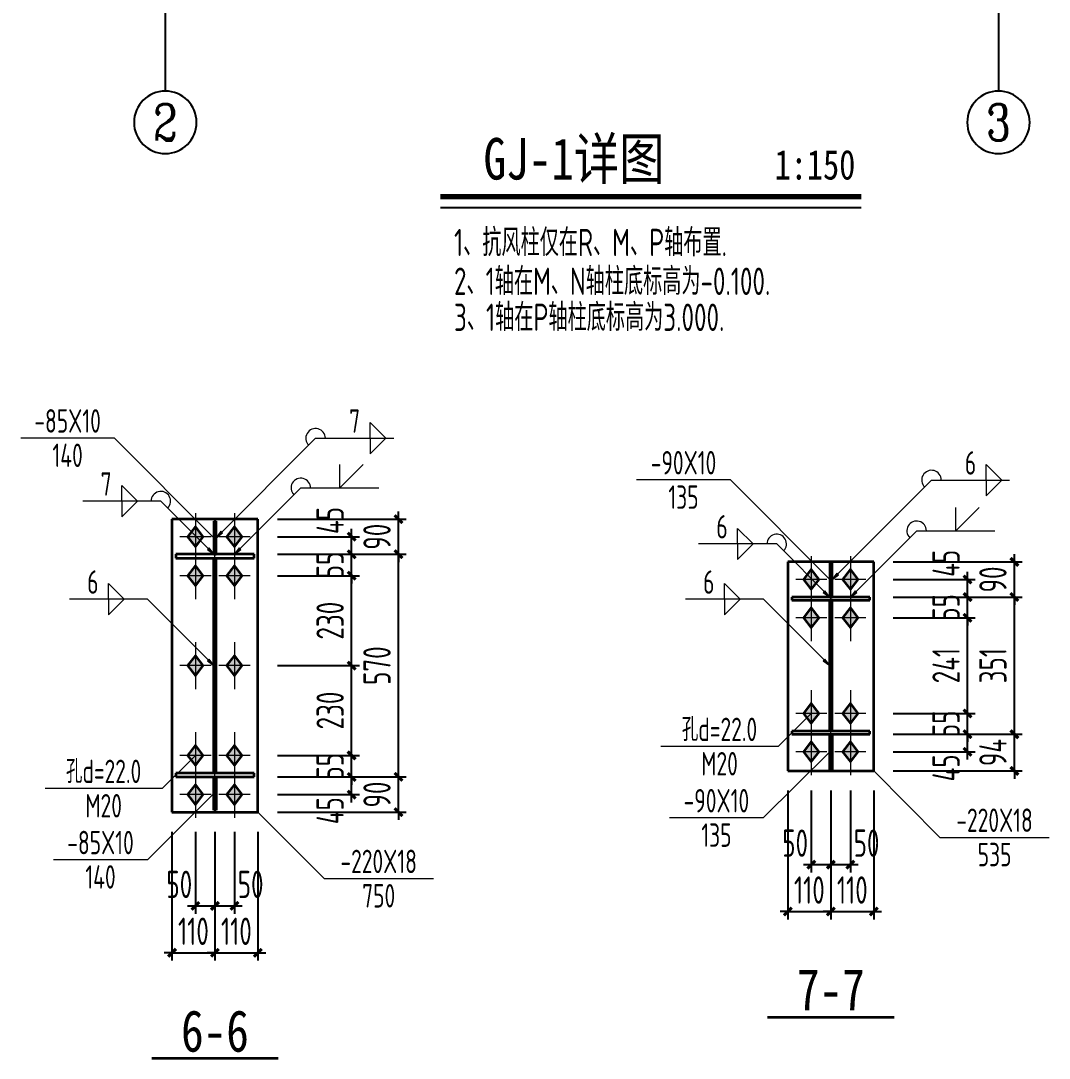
# Model space of a CAD drawing. Extents: x 899043 to 2598688, y -137197 to 211789.
# Drawn here: x 2074165 to 2093917, y 70061 to 89980 of the extents above; entities that cross this region are included whole.
import ezdxf
from ezdxf.enums import TextEntityAlignment as Align

# ---------------------------------------------------------------- set-up
doc = ezdxf.new("R2010")
doc.units = 0
doc.header["$LTSCALE"] = 1500
doc.header["$MEASUREMENT"] = 0
doc.linetypes.add('线型6', pattern=[8.75, 5, -1.25, 1.25, -1.25])
for name, color, linetype, lineweight in [('10', 7, 'Continuous', 35), ('130', 9, 'Continuous', 18), ('20', 2, 'Continuous', 35), ('尺寸标注', 9, 'Continuous', 18), ('焊缝标注', 9, 'Continuous', 18), ('螺栓孔标注', 9, 'Continuous', 18), ('钢板标注', 9, 'Continuous', 18)]:
    doc.layers.add(name, color=color, linetype=linetype, lineweight=lineweight)
for name, color, linetype in [('AXIS', 3, 'Continuous'), ('AXIS_TEXT', 7, 'Continuous'), ('DIM_SYMB', 3, 'Continuous'), ('PUB_TEXT', 7, 'Continuous')]:
    doc.layers.add(name, color=color, linetype=linetype)
doc.styles.add('_TCH_AXIS', font='COMPLEX', dxfattribs={"bigfont": 'GBCBIG'})
doc.styles.add('COMPLEX', font='COMPLEX')
doc.styles.add('TSSD_Dimension', font='Tssdeng.shx', dxfattribs={"width": 0.7, "bigfont": 'hztxt.shx'})
doc.styles.add('仿宋体', font='', dxfattribs={"width": 0.8})
doc.styles.get('仿宋体').set_extended_font_data('SimSun')
doc.dimstyles.new('TSSD_150_150', dxfattribs={"dimtxt": 525, "dimasz": 150, "dimexe": 150, "dimexo": 375, "dimgap": 150, "dimtad": 1, "dimdec": 0, "dimzin": 0, "dimdsep": 46, "dimtxsty": 'TSSD_Dimension', "dimblk": 'ARCHTICK', "dimblk1": 'ARCHTICK', "dimblk2": 'ARCHTICK', "dimcen": 0, "dimdle": 150, "dimclrt": 7, "dimadec": 0, "dimazin": 0, "dimtfac": 1, "dimtdec": 0, "dimtix": 1, "dimtmove": 2, "dimatfit": 3, "dimfxl": 0, "dimtolj": 1, "dimtzin": 0, "dimarcsym": 0})

# ---------------------------------------------------------------- blocks, each defined once
blk = doc.blocks.new('_ArchTick')
at = {"color": 0, "linetype": 'ByBlock', "const_width": 0.4}
blk.add_lwpolyline([(-0.5, -0.5), (0.5, 0.5)], dxfattribs=at)
blk = doc.blocks.new('*D82')
at = {"layer": 'Defpoints', "color": 0, "linetype": 'Continuous'}
for p in [(2078720, 80075), (2080520, 80075), (2078720, 79737)]:
    blk.add_point(p, dxfattribs=at)
at = {"layer": '尺寸标注', "color": 0, "linetype": 'Continuous', "lineweight": -2}
for p, q in [((2079095, 80075), (2080670, 80075)), ((2080520, 79587), (2080520, 80225)), ((2079095, 79737), (2080670, 79737))]:
    blk.add_line(p, q, dxfattribs=at)
at = {"layer": '尺寸标注', "color": 0, "linetype": 'Continuous', "lineweight": -2, "xscale": 150, "yscale": 150, "zscale": 150}
for p, rotation in [((2080520, 80075), 90), ((2080520, 79737), 270)]:
    blk.add_blockref('_ArchTick', p, dxfattribs=dict(at, rotation=rotation))
at = {"layer": '尺寸标注', "color": 7, "linetype": 'Continuous', "lineweight": 18, "insert": (2080107, 80385), "char_height": 525, "attachment_point": 5, "rotation": 90, "style": 'TSSD_Dimension'}
blk.add_mtext('\\A1;45', dxfattribs=at)
blk = doc.blocks.new('*D83')
at = {"layer": 'Defpoints', "color": 0, "linetype": 'Continuous'}
for p in [(2078720, 79737), (2080520, 79737), (2078720, 79325)]:
    blk.add_point(p, dxfattribs=at)
at = {"layer": '尺寸标注', "color": 0, "linetype": 'Continuous', "lineweight": -2}
for p, q in [((2080520, 79737), (2080520, 79887)), ((2079095, 79737), (2080670, 79737)), ((2080520, 79325), (2080520, 79737)), ((2079095, 79325), (2080670, 79325)), ((2080520, 79325), (2080520, 79175))]:
    blk.add_line(p, q, dxfattribs=at)
at = {"layer": '尺寸标注', "color": 0, "linetype": 'Continuous', "lineweight": -2, "xscale": 150, "yscale": 150, "zscale": 150}
for p, rotation in [((2080520, 79737), 270), ((2080520, 79325), 90)]:
    blk.add_blockref('_ArchTick', p, dxfattribs=dict(at, rotation=rotation))
at = {"layer": '尺寸标注', "color": 7, "linetype": 'Continuous', "lineweight": 18, "insert": (2080107, 79531), "char_height": 525, "attachment_point": 5, "rotation": 90, "style": 'TSSD_Dimension'}
blk.add_mtext('\\A1;55', dxfattribs=at)
blk = doc.blocks.new('*D84')
at = {"layer": 'Defpoints', "color": 0, "linetype": 'Continuous'}
for p in [(2078720, 75462), (2080520, 75462), (2078720, 75124)]:
    blk.add_point(p, dxfattribs=at)
at = {"layer": '尺寸标注', "color": 0, "linetype": 'Continuous', "lineweight": -2}
for p, q in [((2080520, 74974), (2080520, 75612)), ((2079095, 75462), (2080670, 75462)), ((2079095, 75124), (2080670, 75124))]:
    blk.add_line(p, q, dxfattribs=at)
at = {"layer": '尺寸标注', "color": 0, "linetype": 'Continuous', "lineweight": -2, "xscale": 150, "yscale": 150, "zscale": 150}
for p, rotation in [((2080520, 75462), 90), ((2080520, 75124), 270)]:
    blk.add_blockref('_ArchTick', p, dxfattribs=dict(at, rotation=rotation))
at = {"layer": '尺寸标注', "color": 7, "linetype": 'Continuous', "lineweight": 18, "insert": (2080107, 74814), "char_height": 525, "attachment_point": 5, "rotation": 90, "style": 'TSSD_Dimension'}
blk.add_mtext('\\A1;45', dxfattribs=at)
blk = doc.blocks.new('*D85')
at = {"layer": 'Defpoints', "color": 0, "linetype": 'Continuous'}
for p in [(2078720, 75874), (2080520, 75874), (2078720, 75462)]:
    blk.add_point(p, dxfattribs=at)
at = {"layer": '尺寸标注', "color": 0, "linetype": 'Continuous', "lineweight": -2}
for p, q in [((2080520, 75874), (2080520, 76024)), ((2079095, 75874), (2080670, 75874)), ((2080520, 75462), (2080520, 75874)), ((2079095, 75462), (2080670, 75462)), ((2080520, 75462), (2080520, 75312))]:
    blk.add_line(p, q, dxfattribs=at)
at = {"layer": '尺寸标注', "color": 0, "linetype": 'Continuous', "lineweight": -2, "xscale": 150, "yscale": 150, "zscale": 150}
for p, rotation in [((2080520, 75874), 270), ((2080520, 75462), 90)]:
    blk.add_blockref('_ArchTick', p, dxfattribs=dict(at, rotation=rotation))
at = {"layer": '尺寸标注', "color": 7, "linetype": 'Continuous', "lineweight": 18, "insert": (2080107, 75668), "char_height": 525, "attachment_point": 5, "rotation": 90, "style": 'TSSD_Dimension'}
blk.add_mtext('\\A1;55', dxfattribs=at)
blk = doc.blocks.new('*D86')
at = {"layer": 'Defpoints', "color": 0, "linetype": 'Continuous'}
for p in [(2078720, 79325), (2080520, 79325), (2078720, 77600)]:
    blk.add_point(p, dxfattribs=at)
at = {"layer": '尺寸标注', "color": 0, "linetype": 'Continuous', "lineweight": -2}
for p, q in [((2080520, 77450), (2080520, 79475)), ((2079095, 79325), (2080670, 79325)), ((2079095, 77600), (2080670, 77600))]:
    blk.add_line(p, q, dxfattribs=at)
at = {"layer": '尺寸标注', "color": 0, "linetype": 'Continuous', "lineweight": -2, "xscale": 150, "yscale": 150, "zscale": 150}
for p, rotation in [((2080520, 79325), 90), ((2080520, 77600), 270)]:
    blk.add_blockref('_ArchTick', p, dxfattribs=dict(at, rotation=rotation))
at = {"layer": '尺寸标注', "color": 7, "linetype": 'Continuous', "lineweight": 18, "insert": (2080107, 78462), "char_height": 525, "attachment_point": 5, "rotation": 90, "style": 'TSSD_Dimension'}
blk.add_mtext('\\A1;230', dxfattribs=at)
blk = doc.blocks.new('*D87')
at = {"layer": 'Defpoints', "color": 0, "linetype": 'Continuous'}
for p in [(2078720, 77600), (2080520, 77600), (2078720, 75874)]:
    blk.add_point(p, dxfattribs=at)
at = {"layer": '尺寸标注', "color": 0, "linetype": 'Continuous', "lineweight": -2}
for p, q in [((2080520, 75724), (2080520, 77750)), ((2079095, 77600), (2080670, 77600)), ((2079095, 75874), (2080670, 75874))]:
    blk.add_line(p, q, dxfattribs=at)
at = {"layer": '尺寸标注', "color": 0, "linetype": 'Continuous', "lineweight": -2, "xscale": 150, "yscale": 150, "zscale": 150}
for p, rotation in [((2080520, 77600), 90), ((2080520, 75874), 270)]:
    blk.add_blockref('_ArchTick', p, dxfattribs=dict(at, rotation=rotation))
at = {"layer": '尺寸标注', "color": 7, "linetype": 'Continuous', "lineweight": 18, "insert": (2080107, 76737), "char_height": 525, "attachment_point": 5, "rotation": 90, "style": 'TSSD_Dimension'}
blk.add_mtext('\\A1;230', dxfattribs=at)
blk = doc.blocks.new('*D88')
at = {"layer": 'Defpoints', "color": 0, "linetype": 'Continuous'}
for p in [(2077520, 74786), (2077895, 74786), (2077895, 72986)]:
    blk.add_point(p, dxfattribs=at)
at = {"layer": '尺寸标注', "color": 0, "linetype": 'Continuous', "lineweight": -2}
for p, q in [((2077520, 74411), (2077520, 72836)), ((2077895, 74411), (2077895, 72836)), ((2077370, 72986), (2078045, 72986))]:
    blk.add_line(p, q, dxfattribs=at)
at = {"layer": '尺寸标注', "color": 0, "linetype": 'Continuous', "lineweight": -2, "xscale": 150, "yscale": 150, "zscale": 150, "rotation": 180}
blk.add_blockref('_ArchTick', (2077520, 72986), dxfattribs=at)
at = {"layer": '尺寸标注', "color": 0, "linetype": 'Continuous', "lineweight": -2, "xscale": 150, "yscale": 150, "zscale": 150}
blk.add_blockref('_ArchTick', (2077895, 72986), dxfattribs=at)
at = {"layer": '尺寸标注', "color": 7, "linetype": 'Continuous', "lineweight": 18, "insert": (2077210, 73399), "char_height": 525, "attachment_point": 5, "style": 'TSSD_Dimension'}
blk.add_mtext('\\A1;50', dxfattribs=at)
blk = doc.blocks.new('*D89')
at = {"layer": 'Defpoints', "color": 0, "linetype": 'Continuous'}
for p in [(2077895, 74786), (2078270, 74786), (2078270, 72986)]:
    blk.add_point(p, dxfattribs=at)
at = {"layer": '尺寸标注', "color": 0, "linetype": 'Continuous', "lineweight": -2}
for p, q in [((2077895, 74411), (2077895, 72836)), ((2078270, 74411), (2078270, 72836)), ((2077745, 72986), (2078420, 72986))]:
    blk.add_line(p, q, dxfattribs=at)
at = {"layer": '尺寸标注', "color": 0, "linetype": 'Continuous', "lineweight": -2, "xscale": 150, "yscale": 150, "zscale": 150, "rotation": 180}
blk.add_blockref('_ArchTick', (2077895, 72986), dxfattribs=at)
at = {"layer": '尺寸标注', "color": 0, "linetype": 'Continuous', "lineweight": -2, "xscale": 150, "yscale": 150, "zscale": 150}
blk.add_blockref('_ArchTick', (2078270, 72986), dxfattribs=at)
at = {"layer": '尺寸标注', "color": 7, "linetype": 'Continuous', "lineweight": 18, "insert": (2078580, 73399), "char_height": 525, "attachment_point": 5, "style": 'TSSD_Dimension'}
blk.add_mtext('\\A1;50', dxfattribs=at)
blk = doc.blocks.new('*D90')
at = {"layer": 'Defpoints', "color": 0, "linetype": 'Continuous'}
for p in [(2077070, 74786), (2077895, 74786), (2077895, 72086)]:
    blk.add_point(p, dxfattribs=at)
at = {"layer": '尺寸标注', "color": 0, "linetype": 'Continuous', "lineweight": -2}
for p, q in [((2077070, 74411), (2077070, 71936)), ((2077895, 74411), (2077895, 71936)), ((2077070, 72086), (2076920, 72086)), ((2077070, 72086), (2077895, 72086)), ((2077895, 72086), (2078045, 72086))]:
    blk.add_line(p, q, dxfattribs=at)
at = {"layer": '尺寸标注', "color": 0, "linetype": 'Continuous', "lineweight": -2, "xscale": 150, "yscale": 150, "zscale": 150}
blk.add_blockref('_ArchTick', (2077070, 72086), dxfattribs=at)
at = {"layer": '尺寸标注', "color": 0, "linetype": 'Continuous', "lineweight": -2, "xscale": 150, "yscale": 150, "zscale": 150, "rotation": 180}
blk.add_blockref('_ArchTick', (2077895, 72086), dxfattribs=at)
at = {"layer": '尺寸标注', "color": 7, "linetype": 'Continuous', "lineweight": 18, "insert": (2077482, 72499), "char_height": 525, "attachment_point": 5, "style": 'TSSD_Dimension'}
blk.add_mtext('\\A1;110', dxfattribs=at)
blk = doc.blocks.new('*D91')
at = {"layer": 'Defpoints', "color": 0, "linetype": 'Continuous'}
for p in [(2077895, 74786), (2078720, 74786), (2078720, 72086)]:
    blk.add_point(p, dxfattribs=at)
at = {"layer": '尺寸标注', "color": 0, "linetype": 'Continuous', "lineweight": -2}
for p, q in [((2077895, 74411), (2077895, 71936)), ((2078720, 74411), (2078720, 71936)), ((2077895, 72086), (2077745, 72086)), ((2077895, 72086), (2078720, 72086)), ((2078720, 72086), (2078870, 72086))]:
    blk.add_line(p, q, dxfattribs=at)
at = {"layer": '尺寸标注', "color": 0, "linetype": 'Continuous', "lineweight": -2, "xscale": 150, "yscale": 150, "zscale": 150}
blk.add_blockref('_ArchTick', (2077895, 72086), dxfattribs=at)
at = {"layer": '尺寸标注', "color": 0, "linetype": 'Continuous', "lineweight": -2, "xscale": 150, "yscale": 150, "zscale": 150, "rotation": 180}
blk.add_blockref('_ArchTick', (2078720, 72086), dxfattribs=at)
at = {"layer": '尺寸标注', "color": 7, "linetype": 'Continuous', "lineweight": 18, "insert": (2078307, 72499), "char_height": 525, "attachment_point": 5, "style": 'TSSD_Dimension'}
blk.add_mtext('\\A1;110', dxfattribs=at)
blk = doc.blocks.new('*D92')
at = {"layer": 'Defpoints', "color": 0, "linetype": 'Continuous'}
for p in [(2078720, 75462), (2081420, 75462), (2078720, 74786)]:
    blk.add_point(p, dxfattribs=at)
at = {"layer": '尺寸标注', "color": 0, "linetype": 'Continuous', "lineweight": -2}
for p, q in [((2081420, 75462), (2081420, 75612)), ((2079095, 75462), (2081570, 75462)), ((2081420, 74786), (2081420, 75462)), ((2079095, 74786), (2081570, 74786)), ((2081420, 74786), (2081420, 74636))]:
    blk.add_line(p, q, dxfattribs=at)
at = {"layer": '尺寸标注', "color": 0, "linetype": 'Continuous', "lineweight": -2, "xscale": 150, "yscale": 150, "zscale": 150}
for p, rotation in [((2081420, 75462), 270), ((2081420, 74786), 90)]:
    blk.add_blockref('_ArchTick', p, dxfattribs=dict(at, rotation=rotation))
at = {"layer": '尺寸标注', "color": 7, "linetype": 'Continuous', "lineweight": 18, "insert": (2081007, 75124), "char_height": 525, "attachment_point": 5, "rotation": 90, "style": 'TSSD_Dimension'}
blk.add_mtext('\\A1;90', dxfattribs=at)
blk = doc.blocks.new('*D93')
at = {"layer": 'Defpoints', "color": 0, "linetype": 'Continuous'}
for p in [(2078720, 79737), (2081420, 79737), (2078720, 75462)]:
    blk.add_point(p, dxfattribs=at)
at = {"layer": '尺寸标注', "color": 0, "linetype": 'Continuous', "lineweight": -2}
for p, q in [((2081420, 75312), (2081420, 79887)), ((2079095, 79737), (2081570, 79737)), ((2079095, 75462), (2081570, 75462))]:
    blk.add_line(p, q, dxfattribs=at)
at = {"layer": '尺寸标注', "color": 0, "linetype": 'Continuous', "lineweight": -2, "xscale": 150, "yscale": 150, "zscale": 150}
for p, rotation in [((2081420, 79737), 90), ((2081420, 75462), 270)]:
    blk.add_blockref('_ArchTick', p, dxfattribs=dict(at, rotation=rotation))
at = {"layer": '尺寸标注', "color": 7, "linetype": 'Continuous', "lineweight": 18, "insert": (2081007, 77599), "char_height": 525, "attachment_point": 5, "rotation": 90, "style": 'TSSD_Dimension'}
blk.add_mtext('\\A1;570', dxfattribs=at)
blk = doc.blocks.new('*D94')
at = {"layer": 'Defpoints', "color": 0, "linetype": 'Continuous'}
for p in [(2078720, 80411), (2081420, 80411), (2078720, 79737)]:
    blk.add_point(p, dxfattribs=at)
at = {"layer": '尺寸标注', "color": 0, "linetype": 'Continuous', "lineweight": -2}
for p, q in [((2081420, 80411), (2081420, 80561)), ((2079095, 80411), (2081570, 80411)), ((2081420, 79737), (2081420, 80411)), ((2079095, 79737), (2081570, 79737)), ((2081420, 79737), (2081420, 79587))]:
    blk.add_line(p, q, dxfattribs=at)
at = {"layer": '尺寸标注', "color": 0, "linetype": 'Continuous', "lineweight": -2, "xscale": 150, "yscale": 150, "zscale": 150}
for p, rotation in [((2081420, 80411), 270), ((2081420, 79737), 90)]:
    blk.add_blockref('_ArchTick', p, dxfattribs=dict(at, rotation=rotation))
at = {"layer": '尺寸标注', "color": 7, "linetype": 'Continuous', "lineweight": 18, "insert": (2081007, 80074), "char_height": 525, "attachment_point": 5, "rotation": 90, "style": 'TSSD_Dimension'}
blk.add_mtext('\\A1;90', dxfattribs=at)
blk = doc.blocks.new('*D95')
at = {"layer": 'Defpoints', "color": 0, "linetype": 'Continuous'}
for p in [(2090547, 79253), (2092347, 79253), (2090547, 78916)]:
    blk.add_point(p, dxfattribs=at)
at = {"layer": '尺寸标注', "color": 0, "linetype": 'Continuous', "lineweight": -2}
for p, q in [((2092347, 78766), (2092347, 79403)), ((2090922, 79253), (2092497, 79253)), ((2090922, 78916), (2092497, 78916))]:
    blk.add_line(p, q, dxfattribs=at)
at = {"layer": '尺寸标注', "color": 0, "linetype": 'Continuous', "lineweight": -2, "xscale": 150, "yscale": 150, "zscale": 150}
for p, rotation in [((2092347, 79253), 90), ((2092347, 78916), 270)]:
    blk.add_blockref('_ArchTick', p, dxfattribs=dict(at, rotation=rotation))
at = {"layer": '尺寸标注', "color": 7, "linetype": 'Continuous', "lineweight": 18, "insert": (2091935, 79563), "char_height": 525, "attachment_point": 5, "rotation": 90, "style": 'TSSD_Dimension'}
blk.add_mtext('\\A1;45', dxfattribs=at)
blk = doc.blocks.new('*D96')
at = {"layer": 'Defpoints', "color": 0, "linetype": 'Continuous'}
for p in [(2090547, 78916), (2092347, 78916), (2090547, 78518)]:
    blk.add_point(p, dxfattribs=at)
at = {"layer": '尺寸标注', "color": 0, "linetype": 'Continuous', "lineweight": -2}
for p, q in [((2090922, 78916), (2092497, 78916)), ((2092347, 78916), (2092347, 79066)), ((2092347, 78518), (2092347, 78916)), ((2090922, 78518), (2092497, 78518)), ((2092347, 78518), (2092347, 78368))]:
    blk.add_line(p, q, dxfattribs=at)
at = {"layer": '尺寸标注', "color": 0, "linetype": 'Continuous', "lineweight": -2, "xscale": 150, "yscale": 150, "zscale": 150}
for p, rotation in [((2092347, 78916), 270), ((2092347, 78518), 90)]:
    blk.add_blockref('_ArchTick', p, dxfattribs=dict(at, rotation=rotation))
at = {"layer": '尺寸标注', "color": 7, "linetype": 'Continuous', "lineweight": 18, "insert": (2091935, 78717), "char_height": 525, "attachment_point": 5, "rotation": 90, "style": 'TSSD_Dimension'}
blk.add_mtext('\\A1;55', dxfattribs=at)
blk = doc.blocks.new('*D97')
at = {"layer": 'Defpoints', "color": 0, "linetype": 'Continuous'}
for p in [(2090547, 76283), (2092347, 76283), (2090547, 75946)]:
    blk.add_point(p, dxfattribs=at)
at = {"layer": '尺寸标注', "color": 0, "linetype": 'Continuous', "lineweight": -2}
for p, q in [((2092347, 75796), (2092347, 76433)), ((2090922, 76283), (2092497, 76283)), ((2090922, 75946), (2092497, 75946))]:
    blk.add_line(p, q, dxfattribs=at)
at = {"layer": '尺寸标注', "color": 0, "linetype": 'Continuous', "lineweight": -2, "xscale": 150, "yscale": 150, "zscale": 150}
for p, rotation in [((2092347, 76283), 90), ((2092347, 75946), 270)]:
    blk.add_blockref('_ArchTick', p, dxfattribs=dict(at, rotation=rotation))
at = {"layer": '尺寸标注', "color": 7, "linetype": 'Continuous', "lineweight": 18, "insert": (2091935, 75635), "char_height": 525, "attachment_point": 5, "rotation": 90, "style": 'TSSD_Dimension'}
blk.add_mtext('\\A1;45', dxfattribs=at)
blk = doc.blocks.new('*D98')
at = {"layer": 'Defpoints', "color": 0, "linetype": 'Continuous'}
for p in [(2090547, 76681), (2092347, 76681), (2090547, 76283)]:
    blk.add_point(p, dxfattribs=at)
at = {"layer": '尺寸标注', "color": 0, "linetype": 'Continuous', "lineweight": -2}
for p, q in [((2092347, 76681), (2092347, 76831)), ((2090922, 76681), (2092497, 76681)), ((2092347, 76283), (2092347, 76681)), ((2090922, 76283), (2092497, 76283)), ((2092347, 76283), (2092347, 76133))]:
    blk.add_line(p, q, dxfattribs=at)
at = {"layer": '尺寸标注', "color": 0, "linetype": 'Continuous', "lineweight": -2, "xscale": 150, "yscale": 150, "zscale": 150}
for p, rotation in [((2092347, 76681), 270), ((2092347, 76283), 90)]:
    blk.add_blockref('_ArchTick', p, dxfattribs=dict(at, rotation=rotation))
at = {"layer": '尺寸标注', "color": 7, "linetype": 'Continuous', "lineweight": 18, "insert": (2091935, 76482), "char_height": 525, "attachment_point": 5, "rotation": 90, "style": 'TSSD_Dimension'}
blk.add_mtext('\\A1;55', dxfattribs=at)
blk = doc.blocks.new('*D99')
at = {"layer": 'Defpoints', "color": 0, "linetype": 'Continuous'}
for p in [(2090547, 78518), (2092347, 78518), (2090547, 76681)]:
    blk.add_point(p, dxfattribs=at)
at = {"layer": '尺寸标注', "color": 0, "linetype": 'Continuous', "lineweight": -2}
for p, q in [((2090922, 78518), (2092497, 78518)), ((2092347, 76531), (2092347, 78668)), ((2090922, 76681), (2092497, 76681))]:
    blk.add_line(p, q, dxfattribs=at)
at = {"layer": '尺寸标注', "color": 0, "linetype": 'Continuous', "lineweight": -2, "xscale": 150, "yscale": 150, "zscale": 150}
for p, rotation in [((2092347, 78518), 90), ((2092347, 76681), 270)]:
    blk.add_blockref('_ArchTick', p, dxfattribs=dict(at, rotation=rotation))
at = {"layer": '尺寸标注', "color": 7, "linetype": 'Continuous', "lineweight": 18, "insert": (2091935, 77599), "char_height": 525, "attachment_point": 5, "rotation": 90, "style": 'TSSD_Dimension'}
blk.add_mtext('\\A1;241', dxfattribs=at)
blk = doc.blocks.new('*D100')
at = {"layer": 'Defpoints', "color": 0, "linetype": 'Continuous'}
for p in [(2089347, 75578), (2089722, 75578), (2089722, 73778)]:
    blk.add_point(p, dxfattribs=at)
at = {"layer": '尺寸标注', "color": 0, "linetype": 'Continuous', "lineweight": -2}
for p, q in [((2089347, 75203), (2089347, 73628)), ((2089722, 75203), (2089722, 73628)), ((2089197, 73778), (2089872, 73778))]:
    blk.add_line(p, q, dxfattribs=at)
at = {"layer": '尺寸标注', "color": 0, "linetype": 'Continuous', "lineweight": -2, "xscale": 150, "yscale": 150, "zscale": 150, "rotation": 180}
blk.add_blockref('_ArchTick', (2089347, 73778), dxfattribs=at)
at = {"layer": '尺寸标注', "color": 0, "linetype": 'Continuous', "lineweight": -2, "xscale": 150, "yscale": 150, "zscale": 150}
blk.add_blockref('_ArchTick', (2089722, 73778), dxfattribs=at)
at = {"layer": '尺寸标注', "color": 7, "linetype": 'Continuous', "lineweight": 18, "insert": (2089037, 74191), "char_height": 525, "attachment_point": 5, "style": 'TSSD_Dimension'}
blk.add_mtext('\\A1;50', dxfattribs=at)
blk = doc.blocks.new('*D101')
at = {"layer": 'Defpoints', "color": 0, "linetype": 'Continuous'}
for p in [(2089722, 75578), (2090097, 75578), (2090097, 73778)]:
    blk.add_point(p, dxfattribs=at)
at = {"layer": '尺寸标注', "color": 0, "linetype": 'Continuous', "lineweight": -2}
for p, q in [((2089722, 75203), (2089722, 73628)), ((2090097, 75203), (2090097, 73628)), ((2089572, 73778), (2090247, 73778))]:
    blk.add_line(p, q, dxfattribs=at)
at = {"layer": '尺寸标注', "color": 0, "linetype": 'Continuous', "lineweight": -2, "xscale": 150, "yscale": 150, "zscale": 150, "rotation": 180}
blk.add_blockref('_ArchTick', (2089722, 73778), dxfattribs=at)
at = {"layer": '尺寸标注', "color": 0, "linetype": 'Continuous', "lineweight": -2, "xscale": 150, "yscale": 150, "zscale": 150}
blk.add_blockref('_ArchTick', (2090097, 73778), dxfattribs=at)
at = {"layer": '尺寸标注', "color": 7, "linetype": 'Continuous', "lineweight": 18, "insert": (2090408, 74191), "char_height": 525, "attachment_point": 5, "style": 'TSSD_Dimension'}
blk.add_mtext('\\A1;50', dxfattribs=at)
blk = doc.blocks.new('*D102')
at = {"layer": 'Defpoints', "color": 0, "linetype": 'Continuous'}
for p in [(2088897, 75578), (2089722, 75578), (2089722, 72878)]:
    blk.add_point(p, dxfattribs=at)
at = {"layer": '尺寸标注', "color": 0, "linetype": 'Continuous', "lineweight": -2}
for p, q in [((2088897, 75203), (2088897, 72728)), ((2089722, 75203), (2089722, 72728)), ((2088897, 72878), (2088747, 72878)), ((2088897, 72878), (2089722, 72878)), ((2089722, 72878), (2089872, 72878))]:
    blk.add_line(p, q, dxfattribs=at)
at = {"layer": '尺寸标注', "color": 0, "linetype": 'Continuous', "lineweight": -2, "xscale": 150, "yscale": 150, "zscale": 150}
blk.add_blockref('_ArchTick', (2088897, 72878), dxfattribs=at)
at = {"layer": '尺寸标注', "color": 0, "linetype": 'Continuous', "lineweight": -2, "xscale": 150, "yscale": 150, "zscale": 150, "rotation": 180}
blk.add_blockref('_ArchTick', (2089722, 72878), dxfattribs=at)
at = {"layer": '尺寸标注', "color": 7, "linetype": 'Continuous', "lineweight": 18, "insert": (2089310, 73291), "char_height": 525, "attachment_point": 5, "style": 'TSSD_Dimension'}
blk.add_mtext('\\A1;110', dxfattribs=at)
blk = doc.blocks.new('*D103')
at = {"layer": 'Defpoints', "color": 0, "linetype": 'Continuous'}
for p in [(2089722, 75578), (2090547, 75578), (2090547, 72878)]:
    blk.add_point(p, dxfattribs=at)
at = {"layer": '尺寸标注', "color": 0, "linetype": 'Continuous', "lineweight": -2}
for p, q in [((2089722, 75203), (2089722, 72728)), ((2090547, 75203), (2090547, 72728)), ((2089722, 72878), (2089572, 72878)), ((2089722, 72878), (2090547, 72878)), ((2090547, 72878), (2090697, 72878))]:
    blk.add_line(p, q, dxfattribs=at)
at = {"layer": '尺寸标注', "color": 0, "linetype": 'Continuous', "lineweight": -2, "xscale": 150, "yscale": 150, "zscale": 150}
blk.add_blockref('_ArchTick', (2089722, 72878), dxfattribs=at)
at = {"layer": '尺寸标注', "color": 0, "linetype": 'Continuous', "lineweight": -2, "xscale": 150, "yscale": 150, "zscale": 150, "rotation": 180}
blk.add_blockref('_ArchTick', (2090547, 72878), dxfattribs=at)
at = {"layer": '尺寸标注', "color": 7, "linetype": 'Continuous', "lineweight": 18, "insert": (2090135, 73291), "char_height": 525, "attachment_point": 5, "style": 'TSSD_Dimension'}
blk.add_mtext('\\A1;110', dxfattribs=at)
blk = doc.blocks.new('*D104')
at = {"layer": 'Defpoints', "color": 0, "linetype": 'Continuous'}
for p in [(2090547, 76283), (2093247, 76283), (2090547, 75578)]:
    blk.add_point(p, dxfattribs=at)
at = {"layer": '尺寸标注', "color": 0, "linetype": 'Continuous', "lineweight": -2}
for p, q in [((2093247, 76283), (2093247, 76433)), ((2090922, 76283), (2093397, 76283)), ((2093247, 75578), (2093247, 76283)), ((2090922, 75578), (2093397, 75578)), ((2093247, 75578), (2093247, 75428))]:
    blk.add_line(p, q, dxfattribs=at)
at = {"layer": '尺寸标注', "color": 0, "linetype": 'Continuous', "lineweight": -2, "xscale": 150, "yscale": 150, "zscale": 150}
for p, rotation in [((2093247, 76283), 270), ((2093247, 75578), 90)]:
    blk.add_blockref('_ArchTick', p, dxfattribs=dict(at, rotation=rotation))
at = {"layer": '尺寸标注', "color": 7, "linetype": 'Continuous', "lineweight": 18, "insert": (2092835, 75931), "char_height": 525, "attachment_point": 5, "rotation": 90, "style": 'TSSD_Dimension'}
blk.add_mtext('\\A1;94', dxfattribs=at)
blk = doc.blocks.new('*D105')
at = {"layer": 'Defpoints', "color": 0, "linetype": 'Continuous'}
for p in [(2090547, 78916), (2093247, 78916), (2090547, 76283)]:
    blk.add_point(p, dxfattribs=at)
at = {"layer": '尺寸标注', "color": 0, "linetype": 'Continuous', "lineweight": -2}
for p, q in [((2090922, 78916), (2093397, 78916)), ((2093247, 76133), (2093247, 79066)), ((2090922, 76283), (2093397, 76283))]:
    blk.add_line(p, q, dxfattribs=at)
at = {"layer": '尺寸标注', "color": 0, "linetype": 'Continuous', "lineweight": -2, "xscale": 150, "yscale": 150, "zscale": 150}
for p, rotation in [((2093247, 78916), 90), ((2093247, 76283), 270)]:
    blk.add_blockref('_ArchTick', p, dxfattribs=dict(at, rotation=rotation))
at = {"layer": '尺寸标注', "color": 7, "linetype": 'Continuous', "lineweight": 18, "insert": (2092835, 77599), "char_height": 525, "attachment_point": 5, "rotation": 90, "style": 'TSSD_Dimension'}
blk.add_mtext('\\A1;351', dxfattribs=at)
blk = doc.blocks.new('*D106')
at = {"layer": 'Defpoints', "color": 0, "linetype": 'Continuous'}
for p in [(2090547, 79591), (2093247, 79591), (2090547, 78916)]:
    blk.add_point(p, dxfattribs=at)
at = {"layer": '尺寸标注', "color": 0, "linetype": 'Continuous', "lineweight": -2}
for p, q in [((2093247, 79591), (2093247, 79741)), ((2090922, 79591), (2093397, 79591)), ((2093247, 78916), (2093247, 79591)), ((2090922, 78916), (2093397, 78916)), ((2093247, 78916), (2093247, 78766))]:
    blk.add_line(p, q, dxfattribs=at)
at = {"layer": '尺寸标注', "color": 0, "linetype": 'Continuous', "lineweight": -2, "xscale": 150, "yscale": 150, "zscale": 150}
for p, rotation in [((2093247, 79591), 270), ((2093247, 78916), 90)]:
    blk.add_blockref('_ArchTick', p, dxfattribs=dict(at, rotation=rotation))
at = {"layer": '尺寸标注', "color": 7, "linetype": 'Continuous', "lineweight": 18, "insert": (2092835, 79253), "char_height": 525, "attachment_point": 5, "rotation": 90, "style": 'TSSD_Dimension'}
blk.add_mtext('\\A1;90', dxfattribs=at)
blk = doc.blocks.new('_AXISO')
blk.add_circle((0, 0), 0.5)
at = {"layer": 'AXIS_TEXT', "style": 'COMPLEX', "width": 1.041667}
blk.add_attdef('A', text='', height=0.56, dxfattribs=at).set_placement((-0.25, -0.28), (0.25, -0.28), align=Align.FIT)

msp = doc.modelspace()

# ---------------------------------------------------------------- hatches: boundary and pattern name
at = {"layer": '10'}
for points in [[(2077519.9, 80269.6), (2077369.9, 80074.6), (2077519.9, 79879.6), (2077669.9, 80074.6)], [(2078269.9, 80269.6), (2078119.9, 80074.6), (2078269.9, 79879.6), (2078419.9, 80074.6)], [(2077519.9, 79519.6), (2077369.9, 79324.6), (2077519.9, 79129.6), (2077669.9, 79324.6)], [(2078269.9, 79519.6), (2078119.9, 79324.6), (2078269.9, 79129.6), (2078419.9, 79324.6)], [(2089347.4, 79448.1), (2089197.4, 79253.1), (2089347.4, 79058.1), (2089497.4, 79253.1)], [(2090097.4, 79448.1), (2089947.4, 79253.1), (2090097.4, 79058.1), (2090247.4, 79253.1)], [(2089347.4, 78713.1), (2089197.4, 78518.1), (2089347.4, 78323.1), (2089497.4, 78518.1)], [(2090097.4, 78713.1), (2089947.4, 78518.1), (2090097.4, 78323.1), (2090247.4, 78518.1)], [(2077519.9, 77794.6), (2077369.9, 77599.6), (2077519.9, 77404.6), (2077669.9, 77599.6)], [(2078269.9, 77794.6), (2078119.9, 77599.6), (2078269.9, 77404.6), (2078419.9, 77599.6)], [(2089347.4, 76875.6), (2089197.4, 76680.6), (2089347.4, 76485.6), (2089497.4, 76680.6)], [(2090097.4, 76875.6), (2089947.4, 76680.6), (2090097.4, 76485.6), (2090247.4, 76680.6)], [(2089347.4, 76140.6), (2089197.4, 75945.6), (2089347.4, 75750.6), (2089497.4, 75945.6)], [(2090097.4, 76140.6), (2089947.4, 75945.6), (2090097.4, 75750.6), (2090247.4, 75945.6)], [(2077519.9, 76069), (2077369.9, 75874), (2077519.9, 75679), (2077669.9, 75874)], [(2078269.9, 76069), (2078119.9, 75874), (2078269.9, 75679), (2078419.9, 75874)], [(2077519.9, 75319), (2077369.9, 75124), (2077519.9, 74929), (2077669.9, 75124)], [(2078269.9, 75319), (2078119.9, 75124), (2078269.9, 74929), (2078419.9, 75124)]]:
    msp.add_hatch(color=1, dxfattribs=at).paths.add_polyline_path(points)
at = {"layer": '焊缝标注'}
for points in [[(2077917.4, 80055.8), (2078039.4, 80146), (2078007.6, 80177.8)], [(2077872.4, 79737.1), (2077782.3, 79859.2), (2077750.5, 79827.4)], [(2078269.9, 79737.1), (2078391.9, 79827.2), (2078360.1, 79859)], [(2089744.9, 79253.1), (2089866.9, 79343.2), (2089835.1, 79375)], [(2089699.9, 78915.6), (2089609.9, 79037.6), (2089578, 79005.9)], [(2090097.4, 78915.6), (2090219.4, 79005.7), (2090187.6, 79037.5)], [(2077872.4, 77599.3), (2077782.3, 77721.4), (2077750.5, 77689.6)], [(2089699.9, 77599.3), (2089609.9, 77721.4), (2089578, 77689.6)]]:
    msp.add_hatch(color=256, dxfattribs=at).paths.add_polyline_path(points)

# ---------------------------------------------------------------- linework, layer by layer
at = {"layer": '10', "color": 9, "lineweight": 18, "ltscale": 2}
for p, q in [((2077519.9, 80524.6), (2077519.9, 79624.6)), ((2078269.9, 80524.6), (2078269.9, 79624.6)), ((2077819.9, 80074.6), (2077219.9, 80074.6)), ((2078569.9, 80074.6), (2077969.9, 80074.6)), ((2077519.9, 79774.6), (2077519.9, 78874.6)), ((2078269.9, 79774.6), (2078269.9, 78874.6)), ((2089347.4, 79703.1), (2089347.4, 78803.1)), ((2090097.4, 79703.1), (2090097.4, 78803.1)), ((2077819.9, 79324.6), (2077219.9, 79324.6)), ((2078569.9, 79324.6), (2077969.9, 79324.6)), ((2089647.4, 79253.1), (2089047.4, 79253.1)), ((2090397.4, 79253.1), (2089797.4, 79253.1)), ((2089347.4, 78968.1), (2089347.4, 78068.1)), ((2090097.4, 78968.1), (2090097.4, 78068.1)), ((2089647.4, 78518.1), (2089047.4, 78518.1)), ((2090397.4, 78518.1), (2089797.4, 78518.1)), ((2077519.9, 78049.6), (2077519.9, 77149.6)), ((2078269.9, 78049.6), (2078269.9, 77149.6)), ((2077819.9, 77599.6), (2077219.9, 77599.6)), ((2078569.9, 77599.6), (2077969.9, 77599.6)), ((2089347.4, 77130.6), (2089347.4, 76230.6)), ((2090097.4, 77130.6), (2090097.4, 76230.6)), ((2089647.4, 76680.6), (2089047.4, 76680.6)), ((2090397.4, 76680.6), (2089797.4, 76680.6)), ((2077519.9, 76324), (2077519.9, 75424)), ((2078269.9, 76324), (2078269.9, 75424)), ((2089347.4, 76395.6), (2089347.4, 75495.6)), ((2090097.4, 76395.6), (2090097.4, 75495.6)), ((2089647.4, 75945.6), (2089047.4, 75945.6)), ((2090397.4, 75945.6), (2089797.4, 75945.6)), ((2077819.9, 75874), (2077219.9, 75874)), ((2078569.9, 75874), (2077969.9, 75874)), ((2077519.9, 75574), (2077519.9, 74674)), ((2078269.9, 75574), (2078269.9, 74674)), ((2077819.9, 75124), (2077219.9, 75124)), ((2078569.9, 75124), (2077969.9, 75124))]:
    msp.add_line(p, q, dxfattribs=at)
at = {"layer": '10', "linetype": '线型6', "lineweight": 18, "ltscale": 2}
for p, q in [((2077894.9, 74771.5), (2077894.9, 80426.5)), ((2089722.4, 75563.1), (2089722.4, 79605.6))]:
    msp.add_line(p, q, dxfattribs=at)
at = {"layer": '10', "color": 3, "lineweight": 35, "ltscale": 2}
for p, q in [((2078644.9, 79737.1), (2077144.9, 79737.1)), ((2077144.9, 79737.1), (2077144.9, 79662.1)), ((2078644.9, 79662.1), (2078644.9, 79737.1)), ((2077144.9, 79662.1), (2078644.9, 79662.1)), ((2077872.4, 75536.5), (2077872.4, 79662.1)), ((2077917.4, 75536.5), (2077917.4, 79662.1)), ((2090472.4, 78915.6), (2088972.4, 78915.6)), ((2088972.4, 78915.6), (2088972.4, 78855.6)), ((2090472.4, 78855.6), (2090472.4, 78915.6)), ((2088972.4, 78855.6), (2090472.4, 78855.6)), ((2089699.9, 76343.1), (2089699.9, 78855.6)), ((2089744.9, 76343.1), (2089744.9, 78855.6)), ((2090472.4, 76343.1), (2088972.4, 76343.1)), ((2088972.4, 76343.1), (2088972.4, 76283.1)), ((2090472.4, 76283.1), (2090472.4, 76343.1)), ((2088972.4, 76283.1), (2090472.4, 76283.1)), ((2078644.9, 75536.5), (2077144.9, 75536.5)), ((2077144.9, 75536.5), (2077144.9, 75461.5)), ((2078644.9, 75461.5), (2078644.9, 75536.5)), ((2077144.9, 75461.5), (2078644.9, 75461.5))]:
    msp.add_line(p, q, dxfattribs=at)
at = {"layer": '10', "lineweight": 35, "ltscale": 2}
for p, q in [((2088507.4, 70853.1), (2090937.4, 70853.1)), ((2076679.9, 70061.5), (2079109.9, 70061.5))]:
    msp.add_line(p, q, dxfattribs=at)
at = {"layer": '10', "color": 1, "linetype": 'Continuous'}
for points in [[(2077519.9, 80269.6), (2077369.9, 80074.6), (2077519.9, 79879.6), (2077669.9, 80074.6)], [(2078269.9, 80269.6), (2078119.9, 80074.6), (2078269.9, 79879.6), (2078419.9, 80074.6)], [(2077519.9, 79519.6), (2077369.9, 79324.6), (2077519.9, 79129.6), (2077669.9, 79324.6)], [(2078269.9, 79519.6), (2078119.9, 79324.6), (2078269.9, 79129.6), (2078419.9, 79324.6)], [(2089347.4, 79448.1), (2089197.4, 79253.1), (2089347.4, 79058.1), (2089497.4, 79253.1)], [(2090097.4, 79448.1), (2089947.4, 79253.1), (2090097.4, 79058.1), (2090247.4, 79253.1)], [(2089347.4, 78713.1), (2089197.4, 78518.1), (2089347.4, 78323.1), (2089497.4, 78518.1)], [(2090097.4, 78713.1), (2089947.4, 78518.1), (2090097.4, 78323.1), (2090247.4, 78518.1)], [(2077519.9, 77794.6), (2077369.9, 77599.6), (2077519.9, 77404.6), (2077669.9, 77599.6)], [(2078269.9, 77794.6), (2078119.9, 77599.6), (2078269.9, 77404.6), (2078419.9, 77599.6)], [(2089347.4, 76875.6), (2089197.4, 76680.6), (2089347.4, 76485.6), (2089497.4, 76680.6)], [(2090097.4, 76875.6), (2089947.4, 76680.6), (2090097.4, 76485.6), (2090247.4, 76680.6)], [(2089347.4, 76140.6), (2089197.4, 75945.6), (2089347.4, 75750.6), (2089497.4, 75945.6)], [(2090097.4, 76140.6), (2089947.4, 75945.6), (2090097.4, 75750.6), (2090247.4, 75945.6)], [(2077519.9, 76069), (2077369.9, 75874), (2077519.9, 75679), (2077669.9, 75874)], [(2078269.9, 76069), (2078119.9, 75874), (2078269.9, 75679), (2078419.9, 75874)], [(2077519.9, 75319), (2077369.9, 75124), (2077519.9, 74929), (2077669.9, 75124)], [(2078269.9, 75319), (2078119.9, 75124), (2078269.9, 74929), (2078419.9, 75124)]]:
    msp.add_lwpolyline(points, close=True, dxfattribs=at)
at = {"layer": '20', "lineweight": 35, "ltscale": 2}
for p, q in [((2078719.9, 80411.5), (2077069.9, 80411.5)), ((2077069.9, 80411.5), (2077069.9, 74786.5)), ((2077917.4, 80374.6), (2077872.4, 80374.6)), ((2077872.4, 80374.6), (2077872.4, 79737.1)), ((2077917.4, 79737.1), (2077917.4, 80374.6)), ((2078719.9, 74786.5), (2078719.9, 80411.5)), ((2077872.4, 79737.1), (2077917.4, 79737.1)), ((2090547.4, 79590.6), (2088897.4, 79590.6)), ((2088897.4, 79590.6), (2088897.4, 75578.1)), ((2089744.9, 79590.6), (2089699.9, 79590.6)), ((2089699.9, 79590.6), (2089699.9, 78915.6)), ((2089744.9, 78915.6), (2089744.9, 79590.6)), ((2090547.4, 75578.1), (2090547.4, 79590.6)), ((2089699.9, 78915.6), (2089744.9, 78915.6)), ((2089699.9, 76283.1), (2089744.9, 76283.1)), ((2089699.9, 75608.1), (2089699.9, 76283.1)), ((2089744.9, 76283.1), (2089744.9, 75608.1)), ((2088897.4, 75578.1), (2090547.4, 75578.1)), ((2089744.9, 75608.1), (2089699.9, 75608.1)), ((2077872.4, 75461.5), (2077917.4, 75461.5)), ((2077872.4, 74824), (2077872.4, 75461.5)), ((2077917.4, 75461.5), (2077917.4, 74824)), ((2077069.9, 74786.5), (2078719.9, 74786.5)), ((2077917.4, 74824), (2077872.4, 74824))]:
    msp.add_line(p, q, dxfattribs=at)
at = {"layer": 'AXIS'}
for p, q in [((2076940.9, 97208.3), (2076940.9, 88628.7)), ((2092940.9, 97208.3), (2092940.9, 88628.7))]:
    msp.add_line(p, q, dxfattribs=at)
at = {"layer": 'DIM_SYMB', "const_width": 105}
msp.add_lwpolyline([(2082224.3, 86601.9), (2090306.5, 86601.9)], dxfattribs=at)
at = {"layer": 'DIM_SYMB'}
msp.add_lwpolyline([(2082224.3, 86391.9), (2090306.5, 86391.9)], dxfattribs=at)
at = {"layer": '焊缝标注', "lineweight": 18, "ltscale": 2}
for p, q in [((2080877.3, 82264.3), (2081177.3, 81964.3)), ((2080877.3, 81964.3), (2080877.3, 82264.3)), ((2077917.4, 80055.8), (2079827.3, 81964.3)), ((2079827.3, 81964.3), (2081327.3, 81964.3)), ((2080877.3, 81664.3), (2081177.3, 81964.3)), ((2080877.3, 81964.3), (2080877.3, 81664.3)), ((2080293.2, 81009.4), (2080293.2, 81459.4)), ((2080293.2, 81009.4), (2080743.2, 81459.4)), ((2092704.8, 81461.5), (2093004.8, 81161.5)), ((2092704.8, 81161.5), (2092704.8, 81461.5)), ((2089744.9, 79253.1), (2091654.8, 81161.5)), ((2091654.8, 81161.5), (2093154.8, 81161.5)), ((2092704.8, 80861.5), (2093004.8, 81161.5)), ((2092704.8, 81161.5), (2092704.8, 80861.5)), ((2076405.3, 80756.5), (2076105.3, 81056.5)), ((2076105.3, 80756.5), (2076105.3, 81056.5)), ((2078269.9, 79737.1), (2079543.2, 81009.4)), ((2079543.2, 81009.4), (2081043.2, 81009.4)), ((2076855.3, 80756.5), (2075355.3, 80756.5)), ((2076405.3, 80756.5), (2076105.3, 80456.5)), ((2076105.3, 80756.5), (2076105.3, 80456.5)), ((2077872.4, 79737.1), (2076855.3, 80756.5)), ((2092120.7, 80187.8), (2092120.7, 80637.8)), ((2092120.7, 80187.8), (2092570.7, 80637.8)), ((2088232.9, 79935), (2087932.9, 80235)), ((2087932.9, 79935), (2087932.9, 80235)), ((2090097.4, 78915.6), (2091370.7, 80187.8)), ((2091370.7, 80187.8), (2092870.7, 80187.8)), ((2088682.9, 79935), (2087182.9, 79935)), ((2088232.9, 79935), (2087932.9, 79635)), ((2087932.9, 79935), (2087932.9, 79635)), ((2089699.9, 78915.6), (2088682.9, 79935)), ((2076151.1, 78873.6), (2075851.1, 79173.6)), ((2075851.1, 78873.6), (2075851.1, 79173.6)), ((2087978.6, 78873.6), (2087678.6, 79173.6)), ((2087678.6, 78873.6), (2087678.6, 79173.6)), ((2076601.1, 78873.6), (2075101.1, 78873.6)), ((2076151.1, 78873.6), (2075851.1, 78573.6)), ((2075851.1, 78873.6), (2075851.1, 78573.6)), ((2077872.4, 77599.3), (2076601.1, 78873.6)), ((2088428.6, 78873.6), (2086928.6, 78873.6)), ((2087978.6, 78873.6), (2087678.6, 78573.6)), ((2087678.6, 78873.6), (2087678.6, 78573.6)), ((2089699.9, 77599.3), (2088428.6, 78873.6))]:
    msp.add_line(p, q, dxfattribs=at)
at = {"layer": '焊缝标注', "linetype": 'Continuous'}
for points in [[(2077917.4, 80055.8), (2078039.4, 80146), (2078007.6, 80177.8)], [(2077872.4, 79737.1), (2077782.3, 79859.2), (2077750.5, 79827.4)], [(2078269.9, 79737.1), (2078391.9, 79827.2), (2078360.1, 79859)], [(2089744.9, 79253.1), (2089866.9, 79343.2), (2089835.1, 79375)], [(2089699.9, 78915.6), (2089609.9, 79037.6), (2089578, 79005.9)], [(2090097.4, 78915.6), (2090219.4, 79005.7), (2090187.6, 79037.5)], [(2077872.4, 77599.3), (2077782.3, 77721.4), (2077750.5, 77689.6)], [(2089699.9, 77599.3), (2089609.9, 77721.4), (2089578, 77689.6)]]:
    msp.add_lwpolyline(points, close=True, dxfattribs=at)
at = {"layer": '焊缝标注', "lineweight": 18, "ltscale": 2}
for centre, start, end in [((2079827.3, 81964.3), 0, 224.97719), ((2091654.8, 81161.5), 0, 224.97719), ((2079543.2, 81009.4), 0, 224.97719), ((2076855.3, 80756.5), 314.93158, 180), ((2091370.7, 80187.8), 0, 224.97719), ((2088682.9, 79935), 314.93158, 180)]:
    msp.add_arc(centre, 187.5, start, end, dxfattribs=at)
at = {"layer": '螺栓孔标注', "lineweight": 18, "ltscale": 2}
for p, q in [((2089347.4, 76680.6), (2088709.7, 76045.4)), ((2088709.7, 76045.4), (2086459.7, 76045.4)), ((2077519.9, 75874), (2076882.2, 75238.9)), ((2076882.2, 75238.9), (2074632.2, 75238.9))]:
    msp.add_line(p, q, dxfattribs=at)
at = {"layer": '螺栓孔标注', "ltscale": 2}
for points in [[(2089347.5, 76680.6, 0.3, 0.3, 1), (2089347.2, 76680.6, 0.3, 0.3, 1)], [(2077520, 75874, 0.3, 0.3, 1), (2077519.7, 75874, 0.3, 0.3, 1)]]:
    msp.add_lwpolyline(points, format="xyseb", close=True, dxfattribs=at)
at = {"layer": '钢板标注', "lineweight": 18, "ltscale": 2}
for p, q in [((2075965.5, 81967.3), (2074165.5, 81967.3)), ((2077872.4, 80055.8), (2075965.5, 81967.3)), ((2087793, 81164.5), (2085993, 81164.5)), ((2089699.9, 79253.1), (2087793, 81164.5)), ((2089699.9, 75945.6), (2088424.6, 74675.3)), ((2090547.4, 75578.1), (2091816.6, 74301.7)), ((2077872.4, 75142.8), (2076597, 73872.5)), ((2078719.9, 74786.5), (2079989.1, 73510.2)), ((2088424.6, 74675.3), (2086624.6, 74675.3)), ((2091816.6, 74301.7), (2093916.6, 74301.7)), ((2076597, 73872.5), (2074797, 73872.5)), ((2079989.1, 73510.2), (2082089.1, 73510.2))]:
    msp.add_line(p, q, dxfattribs=at)
at = {"layer": '钢板标注', "ltscale": 2}
for points in [[(2077872.5, 80055.8, 0.3, 0.3, 1), (2077872.2, 80055.8, 0.3, 0.3, 1)], [(2089700, 79253.1, 0.3, 0.3, 1), (2089699.7, 79253.1, 0.3, 0.3, 1)], [(2089700, 75945.6, 0.3, 0.3, 1), (2089699.7, 75945.6, 0.3, 0.3, 1)], [(2090547.5, 75578.1, 0.3, 0.3, 1), (2090547.2, 75578.1, 0.3, 0.3, 1)], [(2077872.5, 75142.8, 0.3, 0.3, 1), (2077872.2, 75142.8, 0.3, 0.3, 1)], [(2078720, 74786.5, 0.3, 0.3, 1), (2078719.7, 74786.5, 0.3, 0.3, 1)]]:
    msp.add_lwpolyline(points, format="xyseb", close=True, dxfattribs=at)

# ---------------------------------------------------------------- block references
at = {"layer": 'AXIS'}
ref = msp.add_blockref('_AXISO', (2076940.9, 88028.7), dxfattribs=dict(at, xscale=-1200, yscale=1200, zscale=1200, rotation=180))
ref.add_attrib('A', '2', dxfattribs={"layer": 'AXIS_TEXT', "height": 698.9, "style": '_TCH_AXIS'}).set_placement((2076707.9, 87679.3), (2077173.9, 87679.3), align=Align.FIT)
ref = msp.add_blockref('_AXISO', (2092940.9, 88028.7), dxfattribs=dict(at, xscale=-1200, yscale=1200, zscale=1200, rotation=180))
ref.add_attrib('A', '3', dxfattribs={"layer": 'AXIS_TEXT', "height": 698.9, "style": '_TCH_AXIS'}).set_placement((2092707.9, 87679.3), (2093173.9, 87679.3), align=Align.FIT)

# ---------------------------------------------------------------- texts
at = {"layer": '130', "color": 7, "lineweight": 25, "style": 'TSSD_Dimension', "width": 0.7}
for s, p in [('1、抗风柱仅在R、M、P轴布置.', (2082486.2, 85460.2)), ('2、1轴在M、N轴柱底标高为-0.100.', (2082486.2, 84715.1)), ('3、1轴在P轴柱底标高为3.000.', (2082486.2, 84023.7))]:
    msp.add_text(s, height=525, dxfattribs=at).set_placement(p)
at = {"layer": 'PUB_TEXT', "style": '仿宋体', "width": 0.8}
for s, height, p in [('GJ-1详图', 797.47, (2083051.8, 86931.5)), ('1:150', 569.62, (2088642.6, 86931.5))]:
    msp.add_text(s, height=height, dxfattribs=at).set_placement(p)
for s, p in [('7-7', (2089722.4, 71378.1)), ('6-6', (2077894.9, 70586.5))]:
    msp.add_text(s, height=797.47, dxfattribs=at).set_placement(p, align=Align.MIDDLE_CENTER)
at = {"layer": '焊缝标注', "lineweight": 25, "style": 'TSSD_Dimension', "width": 0.7}
for s, p in [('7', (2080577.3, 82069.3)), ('6', (2092404.8, 81266.5)), ('7', (2075805.3, 80861.5)), ('6', (2087632.9, 80040)), ('6', (2075551.1, 78978.6)), ('6', (2087378.6, 78978.6))]:
    msp.add_text(s, height=450, dxfattribs=at).set_placement(p, align=Align.CENTER)
at = {"layer": '螺栓孔标注', "lineweight": 25, "style": 'TSSD_Dimension', "width": 0.7}
for p in [(2087584.7, 76150.4), (2075757.2, 75343.9)]:
    msp.add_text('孔d=22.0', height=450, dxfattribs=at).set_placement(p, align=Align.CENTER)
for p in [(2087584.7, 75940.4), (2075757.2, 75133.9)]:
    msp.add_text('M20', height=450, dxfattribs=at).set_placement(p, align=Align.TOP_CENTER)
at = {"layer": '钢板标注', "lineweight": 25, "style": 'TSSD_Dimension', "width": 0.7}
for s, p in [('-85X10', (2075065.5, 82072.3)), ('-90X10', (2086893, 81269.5)), ('-90X10', (2087524.6, 74780.3)), ('-220X18', (2092866.6, 74406.7)), ('-85X10', (2075697, 73977.5)), ('-220X18', (2081039.1, 73615.2))]:
    msp.add_text(s, height=450, dxfattribs=at).set_placement(p, align=Align.CENTER)
for s, p in [('140', (2075065.5, 81862.3)), ('135', (2086893, 81059.5)), ('135', (2087524.6, 74570.3)), ('535', (2092866.6, 74196.7)), ('140', (2075697, 73767.5)), ('750', (2081039.1, 73405.2))]:
    msp.add_text(s, height=450, dxfattribs=at).set_placement(p, align=Align.TOP_CENTER)

# ---------------------------------------------------------------- dimensions: what is measured, and where the dimension line sits
at = {"layer": '尺寸标注', "linetype": 'Continuous', "lineweight": 18}
for base, p1, p2, picture, middle in [((2080519.9, 80074.6), (2078719.9, 79737.1), (2078719.9, 80074.6), '*D82', (2080107.4, 80384.9)), ((2092347.4, 79253.1), (2090547.4, 78915.6), (2090547.4, 79253.1), '*D95', (2091934.9, 79563.3)), ((2092347.4, 76283.1), (2090547.4, 75945.6), (2090547.4, 76283.1), '*D97', (2091934.9, 75635.3)), ((2080519.9, 75461.5), (2078719.9, 75124), (2078719.9, 75461.5), '*D84', (2080107.4, 74813.7))]:
    dim = msp.add_linear_dim(base=base, p1=p1, p2=p2, angle=90, text='45', dimstyle='TSSD_150_150', dxfattribs=at)
    dim.commit()
    dim.dimension.update_dxf_attribs({"geometry": picture, "text_midpoint": middle, "dimtype": 160})
for base, p1, p2, text, picture, middle in [((2081419.9, 80411.5), (2078719.9, 79737.1), (2078719.9, 80411.5), '90', '*D94', (2081007.4, 80074.3)), ((2080519.9, 79737.1), (2078719.9, 79324.6), (2078719.9, 79737.1), '55', '*D83', (2080107.4, 79530.8)), ((2081419.9, 79737.1), (2078719.9, 75461.5), (2078719.9, 79737.1), '570', '*D93', (2081007.4, 77599.3)), ((2093247.4, 79590.6), (2090547.4, 78915.6), (2090547.4, 79590.6), '90', '*D106', (2092834.9, 79253.1)), ((2080519.9, 79324.6), (2078719.9, 77599.6), (2078719.9, 79324.6), '230', '*D86', (2080107.4, 78462.1)), ((2092347.4, 78915.6), (2090547.4, 78518.1), (2090547.4, 78915.6), '55', '*D96', (2091934.9, 78716.8)), ((2093247.4, 78915.6), (2090547.4, 76283.1), (2090547.4, 78915.6), '351', '*D105', (2092834.9, 77599.3)), ((2092347.4, 78518.1), (2090547.4, 76680.6), (2090547.4, 78518.1), '241', '*D99', (2091934.9, 77599.3)), ((2080519.9, 77599.6), (2078719.9, 75874), (2078719.9, 77599.6), '230', '*D87', (2080107.4, 76736.8)), ((2092347.4, 76680.6), (2090547.4, 76283.1), (2090547.4, 76680.6), '55', '*D98', (2091934.9, 76481.8)), ((2093247.4, 76283.1), (2090547.4, 75578.1), (2090547.4, 76283.1), '94', '*D104', (2092834.9, 75930.6)), ((2080519.9, 75874), (2078719.9, 75461.5), (2078719.9, 75874), '55', '*D85', (2080107.4, 75667.8)), ((2081419.9, 75461.5), (2078719.9, 74786.5), (2078719.9, 75461.5), '90', '*D92', (2081007.4, 75124))]:
    dim = msp.add_linear_dim(base=base, p1=p1, p2=p2, angle=90, text=text, dimstyle='TSSD_150_150', dxfattribs=at)
    dim.commit()
    dim.dimension.update_dxf_attribs({"geometry": picture, "text_midpoint": middle})
for base, p1, p2, picture, middle in [((2089722.4, 73778.1), (2089347.4, 75578.1), (2089722.4, 75578.1), '*D100', (2089037.1, 74190.6)), ((2090097.4, 73778.1), (2089722.4, 75578.1), (2090097.4, 75578.1), '*D101', (2090407.7, 74190.6)), ((2077894.9, 72986.5), (2077519.9, 74786.5), (2077894.9, 74786.5), '*D88', (2077209.6, 73399)), ((2078269.9, 72986.5), (2077894.9, 74786.5), (2078269.9, 74786.5), '*D89', (2078580.1, 73399))]:
    dim = msp.add_linear_dim(base=base, p1=p1, p2=p2, text='50', dimstyle='TSSD_150_150', dxfattribs=at)
    dim.commit()
    dim.dimension.update_dxf_attribs({"geometry": picture, "text_midpoint": middle, "dimtype": 160})
for base, p1, p2, picture, middle in [((2089722.4, 72878.1), (2088897.4, 75578.1), (2089722.4, 75578.1), '*D102', (2089309.9, 73290.6)), ((2090547.4, 72878.1), (2089722.4, 75578.1), (2090547.4, 75578.1), '*D103', (2090134.9, 73290.6)), ((2077894.9, 72086.5), (2077069.9, 74786.5), (2077894.9, 74786.5), '*D90', (2077482.4, 72499)), ((2078719.9, 72086.5), (2077894.9, 74786.5), (2078719.9, 74786.5), '*D91', (2078307.4, 72499))]:
    dim = msp.add_linear_dim(base=base, p1=p1, p2=p2, text='110', dimstyle='TSSD_150_150', dxfattribs=at)
    dim.commit()
    dim.dimension.update_dxf_attribs({"geometry": picture, "text_midpoint": middle})

doc.saveas('drawing.dxf')
